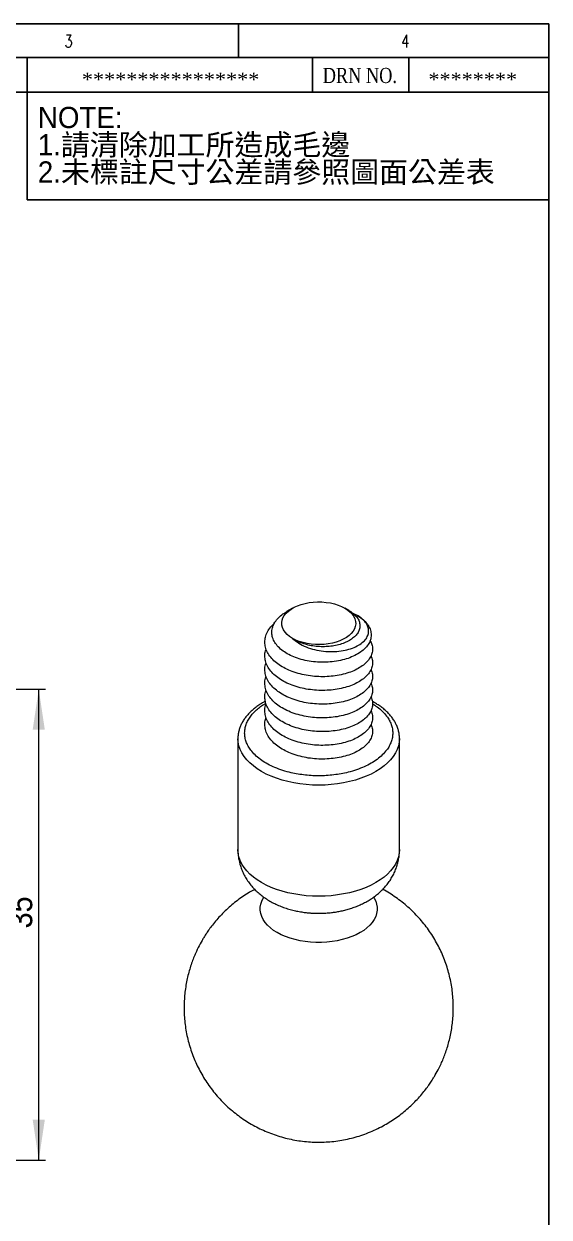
# Model space of a CAD drawing. Header units: millimetres. Extents: x 10 to 202, y 2 to 295.
# Drawn here: x 124.2 to 202.2, y 117.1 to 294.5 of the extents above; entities that cross this region are included whole.
import ezdxf

# ---------------------------------------------------------------- set-up
doc = ezdxf.new("R2010")
doc.units = ezdxf.units.MM
doc.layers.add('SLD-0', color=179, linetype='Continuous')
doc.layers.add('尺寸標柱線', color=3, linetype='Continuous', lineweight=15)
doc.layers.add('文字線性', color=179, linetype='Continuous', lineweight=15)
doc.styles.add('SLDTEXTSTYLE0', font='GOTHIC.TTF', dxfattribs={"width": 0.913})
doc.styles.add('SLDTEXTSTYLE1', font='')
doc.styles.add('SLDTEXTSTYLE12', font='times.ttf', dxfattribs={"width": 0.8})
doc.styles.add('SLDTEXTSTYLE13', font='times.ttf', dxfattribs={"width": 1.090687})
doc.styles.add('SLDTEXTSTYLE14', font='txt_____.ttf', dxfattribs={"width": 0.75})
doc.styles.add('SLDTEXTSTYLE2', font='', dxfattribs={"bigfont": 'bigfont'})
doc.styles.get('SLDTEXTSTYLE1').set_extended_font_data('新細明體')
doc.styles.get('SLDTEXTSTYLE2').set_extended_font_data('新細明體')
doc.dimstyles.new('SLDDIMSTYLE1', dxfattribs={"dimtxt": 3.5, "dimasz": 6, "dimexe": 0, "dimexo": 0.0625, "dimgap": 0.875, "dimtad": 2, "dimlfac": 0.5, "dimrnd": 1e-09, "dimzin": 12, "dimdsep": 46, "dimtxsty": 'SLDTEXTSTYLE0', "dimsah": 1, "dimcen": 0.09, "dimadec": 0, "dimazin": 0, "dimtfac": 1, "dimtofl": 0, "dimtmove": 0, "dimatfit": 3, "dimfxl": 0, "dimtolj": 1, "dimtzin": 12, "dimarcsym": 0})

# ---------------------------------------------------------------- blocks, each defined once
blk = doc.blocks.new('SW_NOTE_0')
at = {"layer": '文字線性', "color": 0, "char_height": 3.5, "attachment_point": 1}
for s, insert, style in [('NOTE:', (0, 4.37), 'SLDTEXTSTYLE1'), ('1.請清除加工所造成毛邊', (0, -0.13), 'SLDTEXTSTYLE2'), ('2.未標註尺寸公差請參照圖面公差表', (0, -4.63), 'SLDTEXTSTYLE2')]:
    blk.add_mtext(s, dxfattribs=dict(at, insert=insert, style=style))
blk = doc.blocks.new('*D5')
at = {"layer": '尺寸標柱線', "color": 5}
for p, q in [((87.41, 195.56), (127.43, 195.56)), ((126.43, 125.56), (126.43, 195.56)), ((76.41, 125.56), (127.43, 125.56))]:
    blk.add_line(p, q, dxfattribs=at)
for points in [[(126.43, 195.56), (125.53, 189.56), (127.33, 189.56)], [(126.43, 125.56), (127.33, 131.56), (125.53, 131.56)]]:
    blk.add_solid(points, dxfattribs=at)
at = {"layer": '尺寸標柱線', "color": 5, "insert": (121.96, 160.01), "char_height": 3.5, "attachment_point": 1, "rotation": 90, "style": 'SLDTEXTSTYLE0'}
blk.add_mtext('35', dxfattribs=at)

msp = doc.modelspace()

# ---------------------------------------------------------------- linework, layer by layer
at = {"color": 7, "linetype": 'Continuous', "lineweight": 15}
for p, q in [((164.127, 207.625), (163.251, 207.119)), ((172.492, 207.287), (171.907, 207.625)), ((173.098, 206.858), (173.674, 206.604)), ((156.017, 188.232), (156.017, 171.718)), ((180.017, 171.718), (180.017, 188.232))]:
    msp.add_line(p, q, dxfattribs=at)
at = {"color": 7, "linetype": 'Continuous', "lineweight": 15, "flags": 128}
msp.add_lwpolyline([(164.128, 203.135), (163.703, 203.411), (163.336, 203.713), (163.032, 204.038), (162.796, 204.381), (162.631, 204.738), (162.538, 205.103), (162.519, 205.472), (162.575, 205.84), (162.704, 206.202), (162.906, 206.552), (163.176, 206.887), (163.512, 207.201), (163.908, 207.491), (164.361, 207.752), (164.862, 207.981), (165.407, 208.175), (165.986, 208.331), (166.594, 208.447), (167.22, 208.521), (167.857, 208.554), (168.496, 208.543), (169.129, 208.489), (169.747, 208.394), (170.341, 208.257), (170.904, 208.082), (171.428, 207.87), (171.906, 207.625), (172.331, 207.349), (172.698, 207.047), (173.002, 206.722), (173.238, 206.379), (173.403, 206.022), (173.496, 205.657), (173.515, 205.287), (173.459, 204.92), (173.33, 204.558), (173.128, 204.208), (172.858, 203.873), (172.522, 203.559), (172.126, 203.269), (171.673, 203.008), (171.172, 202.779), (170.627, 202.585), (170.048, 202.429), (169.441, 202.313), (168.814, 202.238), (168.177, 202.206), (167.538, 202.217), (166.905, 202.27), (166.287, 202.366), (165.693, 202.502), (165.13, 202.677), (164.606, 202.889), (164.128, 203.135)], dxfattribs=at)
at = {"color": 8, "linetype": 'Continuous', "lineweight": 15, "flags": 128}
for points in [[(180.017, 188.234), (180.017, 188.232), (179.98, 187.689), (179.869, 187.149), (179.685, 186.615), (179.43, 186.092), (179.104, 185.581), (178.709, 185.087), (178.249, 184.613), (177.725, 184.161), (177.142, 183.733), (176.502, 183.334), (175.81, 182.965), (175.07, 182.628), (174.287, 182.326), (173.465, 182.06), (172.609, 181.832), (171.725, 181.644), (170.818, 181.496), (169.894, 181.39), (168.959, 181.326), (168.017, 181.305), (167.076, 181.326), (166.14, 181.39), (165.216, 181.496), (164.309, 181.644), (163.425, 181.832), (162.569, 182.06), (161.747, 182.326), (160.964, 182.628), (160.224, 182.965), (159.532, 183.334), (158.892, 183.733), (158.309, 184.161), (157.785, 184.613), (157.325, 185.087), (156.93, 185.581), (156.604, 186.092), (156.349, 186.615), (156.165, 187.149), (156.054, 187.689), (156.017, 188.213)], [(180.017, 171.718), (179.98, 171.174), (179.869, 170.634), (179.685, 170.1), (179.43, 169.577), (179.104, 169.067), (178.709, 168.573), (178.249, 168.098), (177.725, 167.646), (177.142, 167.219), (176.502, 166.819), (175.81, 166.45), (175.07, 166.113), (174.287, 165.811), (173.465, 165.545), (172.609, 165.317), (171.725, 165.129), (170.818, 164.982), (169.894, 164.875), (168.959, 164.812), (168.017, 164.79), (167.076, 164.812), (166.14, 164.875), (165.216, 164.982), (164.309, 165.129), (163.425, 165.317), (162.569, 165.545), (161.747, 165.811), (160.964, 166.113), (160.224, 166.45), (159.532, 166.819), (158.892, 167.219), (158.309, 167.646), (157.785, 168.098), (157.325, 168.573), (156.93, 169.067), (156.604, 169.577), (156.349, 170.1), (156.165, 170.634), (156.054, 171.174), (156.017, 171.718)], [(176.177, 164.663), (176.262, 164.524), (176.482, 164.078), (176.629, 163.622), (176.703, 163.16), (176.703, 162.697), (176.629, 162.235), (176.482, 161.779), (176.262, 161.333), (175.972, 160.901), (175.614, 160.486), (175.191, 160.092), (174.707, 159.722), (174.166, 159.379), (173.572, 159.066), (172.931, 158.787), (172.248, 158.543), (171.529, 158.336), (170.78, 158.169), (170.008, 158.042), (169.218, 157.957), (168.419, 157.914), (167.615, 157.914), (166.816, 157.957), (166.026, 158.042), (165.254, 158.169), (164.505, 158.336), (163.786, 158.543), (163.103, 158.787), (162.462, 159.066), (161.868, 159.379), (161.327, 159.722), (160.843, 160.092), (160.42, 160.486), (160.062, 160.901), (159.772, 161.333), (159.552, 161.779), (159.405, 162.235), (159.331, 162.697), (159.331, 163.16), (159.405, 163.622), (159.552, 164.078), (159.772, 164.524), (159.856, 164.661)]]:
    msp.add_lwpolyline(points, dxfattribs=at)
at = {"color": 7, "linetype": 'Continuous', "lineweight": 15}
for points, knots in [([(173.674, 206.604), (173.958, 206.423), (174.535, 206.056), (175.166, 205.414), (175.607, 204.721), (175.824, 204), (175.82, 203.26), (175.587, 202.544), (175.133, 201.862), (174.486, 201.246), (173.652, 200.698), (172.674, 200.246), (171.559, 199.898), (170.368, 199.671), (169.113, 199.565), (167.854, 199.579), (166.595, 199.72), (165.409, 199.983), (164.307, 200.359), (163.336, 200.828), (162.497, 201.388), (161.839, 202.016), (161.366, 202.703), (161.095, 203.413), (161.022, 204.143), (161.154, 204.859), (161.487, 205.557), (162.006, 206.198), (162.601, 206.726), (163.07, 206.996), (163.26, 207.105)], [0, 0, 0, 0, 0.037751, 0.0765968, 0.11434781, 0.1531936, 0.19094536, 0.22983033, 0.26691838, 0.30510255, 0.34185866, 0.37969323, 0.41608966, 0.45358145, 0.48934273, 0.52614154, 0.56184244, 0.59863817, 0.63340466, 0.66917937, 0.70394787, 0.73977141, 0.77377548, 0.80878001, 0.84255173, 0.87732319, 0.91063363, 0.94494349, 0.97772049, 1, 1, 1, 1]), ([(172.489, 207.28), (172.526, 207.261), (172.83, 207.109), (173.26, 206.76), (173.749, 206.244), (174.048, 205.694), (174.174, 205.121), (174.12, 204.552), (173.885, 203.997), (173.484, 203.485), (172.927, 203.021), (172.245, 202.624), (171.436, 202.296), (170.547, 202.064), (169.594, 201.924), (168.625, 201.88), (167.636, 201.928), (166.682, 202.076), (165.778, 202.32), (164.899, 202.659), (164.397, 202.969), (164.128, 203.135)], [0, 0, 0, 0, 0.0082454, 0.0675003, 0.1239635, 0.1821136, 0.2377846, 0.2950839, 0.3502435, 0.4070883, 0.460901, 0.5162743, 0.5701001, 0.6256062, 0.6775821, 0.7310666, 0.783023, 0.8365627, 0.8872301, 0.9394023, 1, 1, 1, 1]), ([(164.128, 203.135), (164.399, 202.879), (164.706, 202.644), (165.388, 202.217), (165.768, 202.024), (166.561, 201.698), (166.98, 201.563), (167.852, 201.352), (168.293, 201.281), (169.182, 201.185), (169.631, 201.163), (170.5, 201.173), (170.923, 201.204), (171.746, 201.32), (172.133, 201.403), (172.856, 201.616), (173.196, 201.747), (173.808, 202.037), (174.081, 202.196), (174.561, 202.546), (174.767, 202.735), (175.094, 203.129), (175.219, 203.335), (175.387, 203.766), (175.428, 203.986), (175.435, 204.422), (175.399, 204.642), (175.251, 205.073), (175.139, 205.282), (174.842, 205.688), (174.655, 205.886), (174.214, 206.262), (173.96, 206.439), (173.674, 206.604)], [0, 0, 0, 0, 0.0625, 0.0625, 0.125, 0.125, 0.1875, 0.1875, 0.25, 0.25, 0.3125, 0.3125, 0.375, 0.375, 0.4375, 0.4375, 0.5, 0.5, 0.5625, 0.5625, 0.625, 0.625, 0.6875, 0.6875, 0.75, 0.75, 0.8125, 0.8125, 0.875, 0.875, 0.9375, 0.9375, 1, 1, 1, 1]), ([(175.643, 202.841), (175.748, 202.634), (175.963, 202.214), (176.047, 201.552), (175.953, 200.88), (175.659, 200.223), (175.173, 199.598), (174.511, 199.029), (173.697, 198.529), (172.745, 198.108), (171.669, 197.778), (170.495, 197.55), (169.266, 197.433), (168.017, 197.426), (166.768, 197.531), (165.54, 197.752), (164.365, 198.086), (163.289, 198.52), (162.337, 199.039), (161.523, 199.637), (160.861, 200.311), (160.375, 201.042), (160.082, 201.803), (159.985, 202.573), (160.081, 203.343), (160.378, 204.103), (160.823, 204.797), (161.247, 205.201), (161.439, 205.383)], [0, 0, 0, 0, 0.0370531, 0.0753604, 0.1136677, 0.1526981, 0.1919758, 0.2310063, 0.2693136, 0.3076209, 0.3466514, 0.3859291, 0.4249595, 0.4632668, 0.5015741, 0.5406046, 0.5798823, 0.6189128, 0.65722, 0.6955273, 0.7345578, 0.7738355, 0.812866, 0.8511733, 0.8894806, 0.928511, 0.9677887, 1, 1, 1, 1]), ([(175.762, 200.532), (175.821, 200.414), (175.985, 200.082), (176.043, 199.51), (175.954, 198.839), (175.659, 198.182), (175.173, 197.557), (174.511, 196.988), (173.697, 196.487), (172.745, 196.066), (171.669, 195.736), (170.495, 195.509), (169.266, 195.391), (168.017, 195.384), (166.768, 195.489), (165.54, 195.711), (164.365, 196.044), (163.289, 196.479), (162.337, 196.998), (161.523, 197.596), (160.861, 198.269), (160.376, 199), (160.08, 199.762), (159.993, 200.531), (160.038, 201.132), (160.177, 201.467), (160.212, 201.552)], [0, 0, 0, 0, 0.0238543, 0.067051, 0.1102478, 0.15426, 0.198551, 0.2425632, 0.28576, 0.3289567, 0.3729689, 0.4172599, 0.4612722, 0.5044689, 0.5476656, 0.5916779, 0.6359689, 0.6799811, 0.7231778, 0.7663745, 0.8103868, 0.8546778, 0.89869, 0.9418868, 0.9850835, 1, 1, 1, 1]), ([(175.762, 198.49), (175.821, 198.372), (175.985, 198.04), (176.043, 197.469), (175.954, 196.798), (175.659, 196.14), (175.173, 195.515), (174.511, 194.946), (173.697, 194.446), (172.745, 194.025), (171.669, 193.695), (170.495, 193.467), (169.266, 193.35), (168.017, 193.343), (166.768, 193.448), (165.54, 193.669), (164.365, 194.003), (163.289, 194.437), (162.337, 194.956), (161.523, 195.555), (160.861, 196.228), (160.376, 196.959), (160.08, 197.721), (159.993, 198.489), (160.038, 199.091), (160.177, 199.425), (160.212, 199.511)], [0, 0, 0, 0, 0.0238543, 0.067051, 0.1102478, 0.15426, 0.198551, 0.2425633, 0.28576, 0.3289567, 0.3729689, 0.4172599, 0.4612722, 0.5044689, 0.5476656, 0.5916779, 0.6359689, 0.6799811, 0.7231778, 0.7663745, 0.8103868, 0.8546778, 0.89869, 0.9418868, 0.9850835, 1, 1, 1, 1]), ([(175.762, 196.449), (175.821, 196.331), (175.985, 195.999), (176.043, 195.427), (175.954, 194.757), (175.659, 194.099), (175.173, 193.474), (174.511, 192.905), (173.697, 192.405), (172.745, 191.983), (171.669, 191.654), (170.495, 191.426), (169.266, 191.309), (168.017, 191.302), (166.768, 191.407), (165.54, 191.628), (164.365, 191.962), (163.289, 192.396), (162.337, 192.915), (161.523, 193.513), (160.861, 194.187), (160.376, 194.917), (160.08, 195.679), (159.993, 196.448), (160.038, 197.05), (160.177, 197.384), (160.212, 197.47)], [0, 0, 0, 0, 0.0238543, 0.067051, 0.1102478, 0.15426, 0.198551, 0.2425632, 0.28576, 0.3289567, 0.3729689, 0.4172599, 0.4612722, 0.5044689, 0.5476656, 0.5916779, 0.6359689, 0.6799811, 0.7231778, 0.7663745, 0.8103868, 0.8546778, 0.89869, 0.9418868, 0.9850835, 1, 1, 1, 1]), ([(175.762, 194.408), (175.821, 194.289), (175.985, 193.958), (176.043, 193.386), (175.954, 192.715), (175.659, 192.058), (175.173, 191.433), (174.511, 190.864), (173.697, 190.363), (172.745, 189.942), (171.669, 189.612), (170.495, 189.384), (169.266, 189.267), (168.017, 189.26), (166.768, 189.365), (165.54, 189.587), (164.365, 189.92), (163.289, 190.355), (162.337, 190.874), (161.523, 191.472), (160.861, 192.145), (160.376, 192.876), (160.08, 193.638), (159.993, 194.407), (160.038, 195.008), (160.177, 195.342), (160.212, 195.428)], [0, 0, 0, 0, 0.02385432, 0.06705105, 0.11024778, 0.15426001, 0.198551, 0.24256325, 0.28575997, 0.32895669, 0.37296894, 0.41725993, 0.46127217, 0.5044689, 0.54766563, 0.59167786, 0.63596887, 0.67998111, 0.72317783, 0.76637455, 0.8103868, 0.85467779, 0.89869004, 0.94188676, 0.98508348, 1, 1, 1, 1]), ([(160.096, 193.783), (159.948, 193.703), (159.602, 193.517), (159.098, 193.196), (158.581, 192.824), (158.104, 192.428), (157.668, 192.008), (157.277, 191.566), (156.932, 191.104), (156.638, 190.622), (156.397, 190.123), (156.211, 189.608), (156.085, 189.079), (156.02, 188.61), (156.024, 188.32), (156.025, 188.21)], [0, 0, 0, 0, 0.0599917, 0.139923, 0.2202134, 0.3007744, 0.3815331, 0.4624155, 0.5433566, 0.6243187, 0.7053202, 0.7864668, 0.8679763, 0.9501877, 1, 1, 1, 1]), ([(180.009, 188.235), (180.011, 188.315), (180.017, 188.583), (179.956, 189.041), (179.825, 189.608), (179.624, 190.155), (179.366, 190.676), (179.059, 191.167), (178.696, 191.642), (178.279, 192.098), (177.811, 192.533), (177.296, 192.945), (176.733, 193.328), (176.287, 193.603), (176.017, 193.741), (175.962, 193.769)], [0, 0, 0, 0, 0.036858, 0.1224992, 0.2102578, 0.3006579, 0.3832375, 0.4667252, 0.5510122, 0.6359202, 0.72124, 0.8067734, 0.8923547, 0.9778462, 1, 1, 1, 1]), ([(175.762, 192.366), (175.821, 192.248), (175.985, 191.916), (176.043, 191.345), (175.954, 190.674), (175.659, 190.016), (175.173, 189.391), (174.511, 188.822), (173.697, 188.322), (172.745, 187.901), (171.669, 187.571), (170.495, 187.343), (169.266, 187.226), (168.017, 187.219), (166.768, 187.324), (165.54, 187.545), (164.365, 187.879), (163.289, 188.313), (162.337, 188.832), (161.523, 189.431), (160.861, 190.104), (160.376, 190.835), (160.08, 191.597), (159.993, 192.365), (160.038, 192.967), (160.177, 193.301), (160.212, 193.387)], [0, 0, 0, 0, 0.0238543, 0.067051, 0.1102478, 0.15426, 0.198551, 0.2425632, 0.28576, 0.3289567, 0.3729689, 0.4172599, 0.4612722, 0.5044689, 0.5476656, 0.5916779, 0.6359689, 0.6799811, 0.7231778, 0.7663745, 0.8103868, 0.8546778, 0.89869, 0.9418868, 0.9850835, 1, 1, 1, 1]), ([(175.762, 190.325), (175.821, 190.207), (175.985, 189.875), (176.043, 189.303), (175.954, 188.632), (175.659, 187.975), (175.173, 187.35), (174.511, 186.781), (173.697, 186.281), (172.745, 185.859), (171.669, 185.53), (170.495, 185.302), (169.266, 185.185), (168.017, 185.178), (166.768, 185.283), (165.54, 185.504), (164.365, 185.838), (163.289, 186.272), (162.337, 186.791), (161.523, 187.389), (160.861, 188.063), (160.376, 188.793), (160.08, 189.555), (159.993, 190.324), (160.038, 190.926), (160.177, 191.26), (160.212, 191.346)], [0, 0, 0, 0, 0.02385431, 0.06705104, 0.11024777, 0.15426001, 0.198551, 0.24256325, 0.28575997, 0.32895668, 0.37296894, 0.41725993, 0.46127217, 0.50446889, 0.54766562, 0.59167786, 0.63596886, 0.67998111, 0.72317783, 0.76637454, 0.8103868, 0.85467778, 0.89869004, 0.94188676, 0.98508348, 1, 1, 1, 1]), ([(156.024, 171.717), (156.022, 171.646), (156.013, 171.333), (156.065, 170.775), (156.181, 170.048), (156.369, 169.329), (156.624, 168.62), (156.948, 167.927), (157.341, 167.253), (157.804, 166.601), (158.317, 165.999), (158.872, 165.449), (159.457, 164.951), (160.091, 164.488), (160.767, 164.066), (161.481, 163.685), (162.225, 163.35), (162.99, 163.061), (163.766, 162.82), (164.542, 162.625), (165.296, 162.477), (165.983, 162.377), (166.586, 162.314), (167.249, 162.265), (167.72, 162.258), (168.017, 162.254)], [0, 0, 0, 0, 0.0126191, 0.0561395, 0.1000083, 0.1443457, 0.1892983, 0.2350366, 0.281761, 0.3297065, 0.3791436, 0.4244372, 0.4706199, 0.5176253, 0.5652857, 0.6133345, 0.6614468, 0.7092453, 0.7563939, 0.8025525, 0.8470383, 0.8877345, 0.9204973, 0.9498688, 1, 1, 1, 1]), ([(168.017, 162.254), (168.317, 162.258), (168.74, 162.265), (169.367, 162.307), (169.905, 162.359), (170.543, 162.447), (171.208, 162.566), (171.896, 162.722), (172.595, 162.917), (173.298, 163.153), (173.996, 163.43), (174.683, 163.751), (175.351, 164.116), (175.994, 164.523), (176.604, 164.973), (177.176, 165.461), (177.705, 165.988), (178.187, 166.549), (178.619, 167.142), (178.997, 167.765), (179.32, 168.414), (179.585, 169.086), (179.79, 169.778), (179.931, 170.486), (180.009, 171.135), (180.01, 171.547), (180.01, 171.718)], [0, 0, 0, 0, 0.0505623, 0.0714692, 0.1061193, 0.1421408, 0.1808514, 0.2213349, 0.2632515, 0.3063244, 0.3503393, 0.395096, 0.4403292, 0.4857906, 0.5312404, 0.5764773, 0.6213652, 0.6658413, 0.7099061, 0.7536046, 0.7970078, 0.8401995, 0.8832686, 0.9263056, 0.9694036, 1, 1, 1, 1]), ([(158.516, 165.816), (158.26, 165.676), (157.688, 165.362), (156.835, 164.814), (155.954, 164.187), (155.111, 163.513), (154.311, 162.8), (153.56, 162.055), (152.867, 161.292), (152.267, 160.56), (151.777, 159.903), (151.35, 159.284), (150.999, 158.738), (150.782, 158.367), (150.696, 158.221)], [0, 0, 0, 0, 0.0790417, 0.1772664, 0.2752855, 0.3729813, 0.4701388, 0.5663264, 0.6605427, 0.7498512, 0.8235991, 0.8831574, 0.954065, 1, 1, 1, 1]), ([(185.338, 138.223), (185.53, 138.568), (185.799, 139.053), (186.157, 139.792), (186.445, 140.435), (186.758, 141.219), (187.052, 142.061), (187.321, 142.962), (187.555, 143.91), (187.748, 144.897), (187.893, 145.917), (187.987, 146.961), (188.026, 148.026), (188.007, 149.105), (187.93, 150.192), (187.792, 151.283), (187.592, 152.372), (187.331, 153.455), (187.008, 154.527), (186.624, 155.583), (186.18, 156.62), (185.676, 157.633), (185.115, 158.619), (184.497, 159.573), (183.824, 160.493), (183.099, 161.374), (182.323, 162.214), (181.499, 163.009), (180.631, 163.757), (179.72, 164.455), (178.767, 165.097), (178.031, 165.55), (177.604, 165.77), (177.517, 165.814)], [0, 0, 0, 0, 0.037012, 0.0520297, 0.0770203, 0.1030943, 0.131194, 0.1606738, 0.1912678, 0.2227576, 0.2549792, 0.2878039, 0.3211284, 0.3548686, 0.3889554, 0.4233318, 0.4579507, 0.4927734, 0.5277679, 0.5629079, 0.5981716, 0.6335414, 0.6690025, 0.7045431, 0.7401533, 0.7758253, 0.8115527, 0.8473304, 0.8831545, 0.919022, 0.9549309, 0.9908799, 1, 1, 1, 1]), ([(150.696, 158.221), (150.504, 157.876), (150.235, 157.391), (149.877, 156.652), (149.589, 156.009), (149.276, 155.225), (148.982, 154.383), (148.713, 153.482), (148.479, 152.534), (148.287, 151.547), (148.141, 150.527), (148.047, 149.483), (148.008, 148.418), (148.027, 147.339), (148.104, 146.252), (148.242, 145.161), (148.442, 144.072), (148.703, 142.989), (149.026, 141.917), (149.41, 140.861), (149.854, 139.824), (150.358, 138.811), (150.919, 137.825), (151.537, 136.87), (152.21, 135.951), (152.936, 135.07), (153.711, 134.23), (154.535, 133.435), (155.403, 132.687), (156.315, 131.989), (157.266, 131.345), (158.253, 130.755), (159.274, 130.222), (160.325, 129.748), (161.403, 129.335), (162.504, 128.985), (163.625, 128.699), (164.763, 128.477), (165.913, 128.322), (167.072, 128.233), (168.237, 128.212), (169.403, 128.259), (170.568, 128.374), (171.728, 128.558), (172.88, 128.81), (174.02, 129.132), (175.146, 129.523), (176.254, 129.984), (177.301, 130.495), (178.284, 131.047), (179.2, 131.629), (180.08, 132.257), (180.923, 132.931), (181.723, 133.644), (182.475, 134.389), (183.167, 135.152), (183.767, 135.884), (184.257, 136.541), (184.684, 137.16), (185.035, 137.706), (185.252, 138.077), (185.338, 138.223)], [0, 0, 0, 0, 0.0188407, 0.0264854, 0.0392067, 0.0524794, 0.0667834, 0.0817899, 0.0973636, 0.1133933, 0.1297954, 0.1465046, 0.1634682, 0.1806435, 0.1979951, 0.2154942, 0.2331167, 0.250843, 0.2686567, 0.2865444, 0.3044952, 0.3224999, 0.3405512, 0.3586429, 0.37677, 0.3949286, 0.4131154, 0.4313278, 0.4495638, 0.4678219, 0.4861011, 0.5044007, 0.5227206, 0.5410608, 0.5594221, 0.5778055, 0.5962124, 0.6146451, 0.6331062, 0.6515993, 0.670129, 0.688701, 0.7073226, 0.7260033, 0.744755, 0.7635934, 0.7825393, 0.8016203, 0.8208744, 0.8381578, 0.855419, 0.8726442, 0.8898125, 0.9068862, 0.9237895, 0.9403464, 0.9560408, 0.9690006, 0.979467, 0.9919277, 1, 1, 1, 1])]:
    msp.add_open_spline(points, degree=3, knots=knots, dxfattribs=at)
at = {"color": 8, "linetype": 'Continuous', "lineweight": 15}
msp.add_open_spline([(176.016, 193.395), (176.244, 193.253), (176.786, 192.915), (177.495, 192.302), (178.094, 191.632), (178.519, 190.974), (178.804, 190.348), (178.978, 189.704), (179.036, 189.049), (178.978, 188.394), (178.804, 187.75), (178.519, 187.124), (178.093, 186.466), (177.497, 185.794), (176.714, 185.134), (175.814, 184.548), (174.797, 184.028), (173.655, 183.576), (172.49, 183.232), (171.351, 182.986), (170.267, 182.822), (169.152, 182.721), (168.017, 182.688), (166.882, 182.721), (165.767, 182.822), (164.683, 182.986), (163.543, 183.232), (162.379, 183.576), (161.236, 184.028), (160.219, 184.548), (159.319, 185.135), (158.537, 185.794), (157.941, 186.467), (157.515, 187.124), (157.23, 187.75), (157.056, 188.394), (156.998, 189.049), (157.056, 189.704), (157.23, 190.348), (157.515, 190.974), (157.897, 191.563), (158.363, 192.114), (158.905, 192.624), (159.503, 193.089), (159.955, 193.365), (160.17, 193.496)], degree=3, knots=[0, 0, 0, 0, 0.01962485, 0.04652859, 0.07417882, 0.09581235, 0.1174254, 0.13951927, 0.16159219, 0.18368606, 0.20575898, 0.22739252, 0.24900556, 0.27667396, 0.30357793, 0.32966338, 0.35576723, 0.38267097, 0.4103212, 0.43195474, 0.45356778, 0.47566165, 0.49773458, 0.51982844, 0.54190136, 0.5635349, 0.58514795, 0.61281633, 0.63972032, 0.66580576, 0.69190961, 0.71881335, 0.74646359, 0.76809712, 0.78971017, 0.81180403, 0.83387695, 0.85597082, 0.87804374, 0.89967728, 0.92129032, 0.9415486, 0.9616284, 0.98171089, 1, 1, 1, 1], dxfattribs=at)
at = {"layer": 'SLD-0', "color": 7, "lineweight": 30}
for p, q in [((202.2, 294.5), (10, 294.5)), ((156.1, 289.5), (156.1, 294.5)), ((202.2, 289.5), (202.2, 294.5)), ((202.2, 289.5), (15, 289.5)), ((202.2, 2.5), (202.2, 289.5)), ((124.704, 284.347), (124.704, 268.347)), ((124.704, 268.347), (202.226, 268.347))]:
    msp.add_line(p, q, dxfattribs=at)
at = {"layer": 'SLD-0', "color": 7, "linetype": 'Continuous', "lineweight": 30}
for p, q in [((124.704, 289.5), (124.704, 284.347)), ((167.081, 289.5), (167.081, 284.347)), ((181.406, 289.5), (181.406, 284.347)), ((80.057, 284.347), (202.249, 284.347))]:
    msp.add_line(p, q, dxfattribs=at)

# ---------------------------------------------------------------- block references
at = {"layer": '文字線性', "color": 1, "xscale": 0.9, "yscale": 0.9, "zscale": 0.9}
msp.add_blockref('SW_NOTE_0', (126.291, 278.224), dxfattribs=at)

# ---------------------------------------------------------------- texts
at = {"layer": 'SLD-0', "color": 7, "attachment_point": 1}
for s, insert, char_height, style in [('3', (130.267, 292.852), 1.852, 'SLDTEXTSTYLE14'), ('4', (180.267, 292.852), 1.852, 'SLDTEXTSTYLE14'), ('DRN NO.', (168.619, 287.956), 2.25, 'SLDTEXTSTYLE12'), ('****************', (132.836, 287.246), 2, 'SLDTEXTSTYLE13'), ('********', (184.314, 287.246), 2, 'SLDTEXTSTYLE13')]:
    msp.add_mtext(s, dxfattribs=dict(at, insert=insert, char_height=char_height, style=style))

# ---------------------------------------------------------------- dimensions: what is measured, and where the dimension line sits
at = {"layer": '尺寸標柱線', "color": 5}
dim = msp.add_linear_dim(base=(126.427, 195.556), p1=(75.407, 125.556), p2=(86.407, 195.556), angle=90, dimstyle='SLDDIMSTYLE1', dxfattribs=at)
dim.commit()
dim.dimension.update_dxf_attribs({"geometry": '*D5', "text_midpoint": (126.427, 162.594), "dimtype": 160})

doc.saveas('drawing.dxf')
